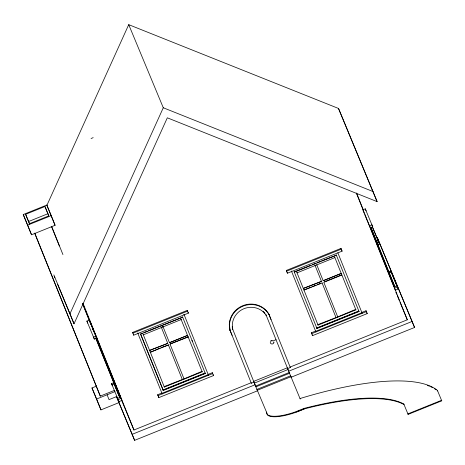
<?xml version="1.0" encoding="UTF-8"?>
<svg xmlns="http://www.w3.org/2000/svg" width="465" height="465" viewBox="0 0 465 465"><rect width="100%" height="100%" fill="white"/><g stroke="black" fill="none" stroke-linecap="round" stroke-linejoin="round"><path stroke-width="0.7" d="M273.897 342.223C274.054 344.577 270.136 344.635 270.252 342.24M46.791 205.571L128.724 24.657L338.514 108.461L377.115 201.618L167.324 117.814L74.028 323.814L57.584 284.278M74.028 323.814L69.988 313.765L163.279 107.758L128.724 24.657M91.07 138.5L93.169 137.657M23.25 214.539L46.802 205.048L51.202 215.632L55.085 225.287L31.533 234.779L23.25 214.539L31.533 234.779M25.61 214.313L44.954 206.512L48.842 215.865L29.498 223.665L25.61 214.313L29.632 224.223M28.516 221.549L47.86 213.749L48.697 215.754M27.656 225.13L51.202 215.632M87.693 323.105L86.885 321.094L89.408 320.077L121.929 400.423L118.988 401.609L111.524 383.596L113.879 382.643M362.758 209.866L365.281 208.849L372.744 226.868L370.221 227.885L364.7 214.534M96.063 336.085L93.541 337.102L94.349 339.113L96.877 338.096M369.413 225.874L371.936 224.857L372.744 226.868M97.197 338.148L96.075 338.596L119.767 397.523L95.802 338.351M370.954 227.815L372.529 227.182L379.481 243.962L377.127 244.916M132.601 332.423L187.267 310.382L187.575 311.12L132.909 333.161L132.601 332.423L133.717 335.172L188.383 313.131L187.267 310.382M286.306 270.45L340.973 248.409L341.281 249.147L286.614 271.188L286.306 270.45L287.422 273.199L342.089 251.158L340.973 248.409M140.523 333.899L142.528 333.097M143.859 332.556L147.202 331.208M148.533 330.673L182.681 317.194L140.628 334.149L163.256 390.443L205.309 373.488L182.478 316.7M294.229 271.926L310.916 265.201M312.253 264.661L315.59 263.318M316.927 262.777L320.263 261.435M321.6 260.894L336.387 255.221L294.333 272.176L294.13 271.682L316.961 328.47L359.015 311.515L336.183 254.727M162.994 326.604L161.314 327.279L167.778 343.368L149.596 350.412L167.778 343.368M334.887 257.587L297.036 272.845L296.833 272.351L318.054 325.122L355.899 309.859L334.684 257.093M376.586 241.358L378.161 240.725M376.906 242.666L378.673 241.951M169.463 342.688L187.546 335.399L169.463 342.688L162.895 326.354M321.484 281.395L303.302 288.44L321.484 281.395L314.915 265.062M323.169 280.715L341.252 273.426L323.169 280.715L316.7 264.632M160.286 347.965L150.34 352.267L168.423 344.972L161.628 347.431M164.348 387.095L143.127 334.323L143.33 334.817L181.181 319.56L180.978 319.066L202.194 371.831L164.348 387.095L164.145 386.601L184.012 378.876L170.004 344.048L188.087 336.759M304.616 289.776L311.312 287.074M312.654 286.533L316.002 285.185M317.339 284.644L320.687 283.295M324.378 281.807L341.124 275.053M188.191 337.003L170.004 344.048M322.129 282.999L303.947 290.044M341.897 275.03L323.814 282.325L337.718 316.903L317.845 324.628L318.054 325.122M232.233 326.564L232.384 328.412L254 382.154L251.333 383.23L251.135 382.759L133.955 430.009L121.493 400.034M232.709 329.191L232.314 325.541A18.362 17.554 -22.6 0 1 245.822 308.051A18.362 17.554 -22.6 0 1 266.352 315.625L266.026 314.846L287.643 368.588L290.317 367.513L268.828 314.084A21.21 20.274 -22.6 0 0 245.328 304.837A21.21 20.274 -22.6 0 0 229.292 324.727L229.896 330.005L232.093 335.375M414.577 327.465L377.167 237.307L414.577 327.465L291.154 377.231L288.033 369.53L254.39 383.09L257.511 390.792L134.623 440.343L118.941 402.632L100.952 409.886L91.977 387.944L96.575 386.09M114.704 382.131L113.582 382.585L118.703 394.895M388.403 271.961L390.757 271.008L398.22 289.027L395.279 290.212L394.471 288.201L397.412 287.015M112.036 384.822L114.977 383.637M391.268 272.24L389.164 273.089L370.832 227.461M34.695 233.25L100.277 396.099L114.407 390.402M91.977 387.944L96.586 399.028L114.983 391.606M134.623 440.343L116.512 396.599L109.037 399.615L107.095 394.785M117.668 398.366L120.609 397.18M396.901 285.783L393.96 286.969L370.25 227.995M121.121 398.412L118.18 399.598L118.988 401.609M272.816 341.019L276.03 339.723M140.692 334.323L163.052 389.949L205.106 372.994L205.309 373.488M163.157 390.199L205.21 373.244M316.863 328.226L358.916 311.271M208.477 375.267L208.117 374.406L212.325 372.709L213.493 375.581L158.821 397.622L157.652 394.75L161.861 393.059L162.221 393.919M362.183 313.294L361.822 312.434L366.031 310.736L367.199 313.608L312.526 335.649L311.358 332.777L315.566 331.086L315.927 331.946M356.329 192.998L407.305 319.798L290.119 367.042L290.317 367.513M132.2 434.31L255.087 384.764L253.675 381.37L287.318 367.809L288.73 371.198L412.153 321.437M257.308 390.286L290.951 376.72M300.227 399.046L290.579 375.83L256.936 389.397L267.608 414.734A32.062 9.428 -21.9 0 0 294.95 412.042L304.116 408.386A164.668 48.418 -21.9 0 1 403.806 404.033L408.107 414.391L441.75 400.824L441.547 400.313L407.904 413.879L408.107 414.391M163.279 107.758L373.075 191.563M377.115 201.618L338.514 108.461M372.825 227.96L379.481 243.962M398.22 289.027L390.757 271.008M388.612 271.694L394.797 286.632L370.82 226.984M363.037 210.535L364.147 213.203M300.024 398.534A184.57 54.271 -21.9 0 1 437.449 390.466L441.75 400.824M395.866 292.293L396.703 294.304M397.261 295.647L399.493 301.012M400.051 302.355L407.305 319.798M341.781 250.42L342.089 251.158M366.031 310.736L366.391 311.597L311.719 333.643L311.358 332.777M366.839 312.747L367.199 313.608M359.015 311.515L358.811 311.021L316.758 327.976L316.961 328.47M355.899 309.859L355.696 309.37L337.718 316.903M287.114 272.461L287.422 273.199M312.166 334.788L312.526 335.649M271.037 319.56L268.828 314.084L269.026 314.549A21.21 20.274 -22.6 0 0 245.52 305.307A21.21 20.274 -22.6 0 0 229.489 325.198L230.082 330.365L229.844 329.801L251.333 383.23M232.483 328.371L232.808 329.15M188.075 312.393L188.383 313.131M212.325 372.709L212.685 373.569L158.013 395.61L157.652 394.75M213.133 374.72L213.493 375.581M184.181 314.828L183.977 314.334L208.221 374.651L161.965 393.303L137.716 332.987L137.919 333.475M202.194 371.831L201.99 371.343L184.012 378.876M163.052 389.949L163.256 390.443M133.409 334.434L133.717 335.172M158.466 396.761L158.821 397.622M55.085 225.287L46.802 205.048M119.273 394.035L108.24 366.885M119.807 395.32L120.348 396.61M116.843 388.856L117.657 390.809M118.465 392.768L119.011 394.07M86.885 321.094L94.349 339.113M53.824 274.896L69.988 313.765M54.242 276.233L54.8 277.576M365.281 208.849L366.089 210.86M437.449 390.466L437.652 390.978M356.661 193.318L363.409 210.128M403.806 404.033L404.009 404.544A164.668 48.418 -21.9 0 0 304.325 408.898L296.455 412.071L296.246 411.56M337.846 252.786L361.927 312.678L315.671 331.33L291.421 271.014M322.03 282.755L336.032 317.583M304.116 408.386L304.325 408.898L295.153 412.554A32.062 9.428 -21.9 0 1 267.817 415.245L266.846 414.071L266.381 412.1M191.969 340.334L192.51 341.676M168.324 344.728L182.327 379.556M44.954 206.512L47.86 213.749M82.985 303.209L133.955 430.009M89.408 320.077L90.216 322.088M90.733 323.32L100.161 346.78M101.51 350.128L102.044 351.47M103.393 354.818L103.933 356.161M105.276 359.509L105.817 360.852M107.165 364.205L107.706 365.542M51.58 226.327L62.932 254.576M82.7 303.744L94.889 334.062M95.43 335.41L96.784 338.782M97.325 340.13L100.033 346.867M108.973 369.105L111.141 374.494M111.955 376.516L113.036 379.208M113.576 380.556L114.931 383.927M115.477 385.276L117.099 389.315M117.854 391.152L119.069 394.169M51.51 226.455L59.351 245.956M82.636 303.883L90.762 324.099M92.39 328.139L93.471 330.836M95.912 336.904L96.72 338.921M97.807 341.618L98.621 343.641M111.524 383.596L112.332 385.607M116.512 396.599L118.941 402.632M34.759 233.11L100.277 396.099M96.586 399.028L100.952 409.886M273.902 342.321L273.879 341.984M263.126 311.277A18.362 17.554 -22.6 0 1 264.911 313.224M270.613 341.49A1.151 1.099 -22.6 0 1 272.56 340.63M271.136 341.165A1.151 1.099 -22.6 0 1 271.374 340.979M427.451 385.439A184.57 54.271 -21.9 0 1 429.474 386.206M430.753 386.746A184.57 54.271 -21.9 0 1 432.56 387.618M434.42 388.659A184.57 54.271 -21.9 0 1 436.118 389.78M289.23 372.494L255.587 386.06L255.913 386.839L289.556 373.279L289.23 372.494"/></g></svg>
